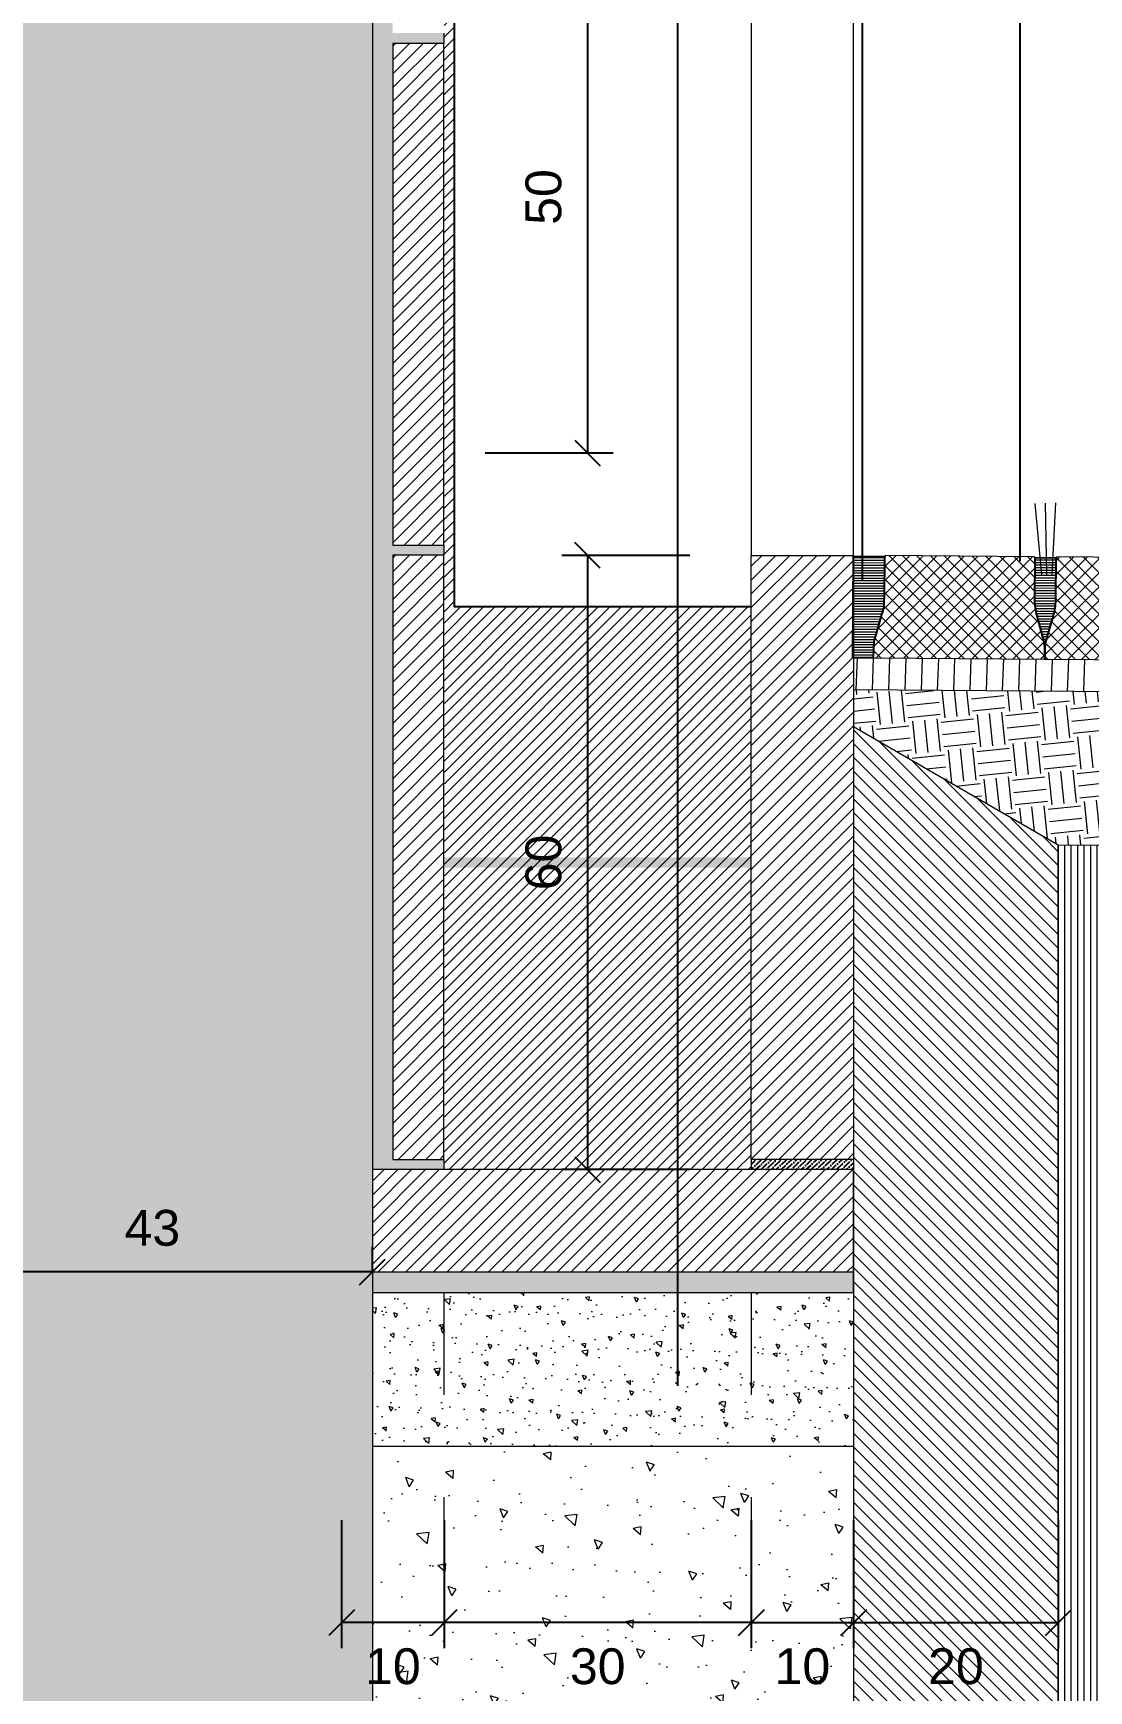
# Model space of a CAD drawing. Header units: metres. Extents: x -325 to 301, y -147 to 149.
# Drawn here: x 63.905 to 64.937, y 75.712 to 77.331 of the extents above; entities that cross this region are included whole.
import ezdxf

# ---------------------------------------------------------------- set-up
doc = ezdxf.new("R2010")
doc.units = ezdxf.units.M
doc.linetypes.add('DASH_1', pattern=[0.4, 0.1, -0.3])
doc.linetypes.add('HIDDEN', pattern=[0.375, 0.25, -0.125])
doc.layers.get('Defpoints').update_dxf_attribs({"lineweight": 13})
for name, color, linetype, plot in [('-aux', 50, 'Continuous', False), ('-AUX_MON', 3, 'Continuous', False), ('00-AUX', 50, 'Continuous', False)]:
    doc.layers.add(name, color=color, linetype=linetype, plot=plot)
doc.layers.add('0-TX-1_25', color=7, linetype='Continuous', true_color=0x3f4f7f)
doc.layers.add('EIT_3 TR sorra', color=7, linetype='Continuous', true_color=0xd8ceb0)
for name, color, linetype, lineweight, true_color in [('02-L-projecció 2', 7, 'Continuous', 5, 0x636363), ('3- TR terra vegetal', 7, 'Continuous', 0, 0xbea68e), ('3-TR sorra granitica', 7, 'Continuous', 0, 0xf2dac9), ('3-TR tot_u', 7, 'Continuous', 5, 0x787878)]:
    doc.layers.add(name, color=color, linetype=linetype, lineweight=lineweight, true_color=true_color)
doc.layers.add('02-L-Waterfeatures 02', color=152, linetype='Continuous')
for name, color, linetype, lineweight in [('1-CM', 7, 'Continuous', 0), ('1-L-GESPA', 64, 'Continuous', 0), ('3-TR Formigó', 252, 'Continuous', 0), ('3-TR Seleccionat', 44, 'Continuous', 0), ('3-TR Tot-u', 37, 'Continuous', 0)]:
    doc.layers.add(name, color=color, linetype=linetype, lineweight=lineweight)
doc.styles.get("Standard").update_dxf_attribs({"font": 'arial.ttf'})
doc.dimstyles.new('ISO-25', dxfattribs={"dimtxt": 0.1, "dimasz": 0.1, "dimexe": 0.1, "dimexo": 0.1, "dimgap": 0.1, "dimtad": 1, "dimdec": 0, "dimlfac": 100, "dimzin": 9, "dimtxsty": 'Standard', "dimblk": 'OBLIQUE', "dimcen": 0.1, "dimadec": 0, "dimazin": 0, "dimtfac": 1, "dimtdec": 0, "dimtmove": 0, "dimatfit": 3, "dimldrblk": 'OBLIQUE', "dimfxl": 1, "dimarcsym": 0})
pattern_1 = [(45.00024237466997, (21.76072834778304, 107.8798701034201), (-0.00673522058219375, 0.00673516359928945), []), (135.0002423746699, (21.76072834778304, 107.8798701034201), (-0.00673516359928945, -0.00673522058219375), [])]
pattern_2 = [(43.98579928964266, (62.10530707043759, 75.0210270805741), (0.001927275125572216, 0.006603891924043957), [0.008532812500000073, -0.001706562500000015, 0, -0.001706562500000015])]

# ---------------------------------------------------------------- blocks, each defined once
blk = doc.blocks.new('_Oblique')
at = {"color": 0, "lineweight": -2}
blk.add_line((-0.499999999995058, -0.4999999998130015), (0.500000000028669, 0.500000000163238), dxfattribs=at)
blk = doc.blocks.new('*D353')
at = {"layer": '0-TX-1_25', "color": 0, "lineweight": -2, "transparency": 16777216}
for p, q in [((64.34698350655438, 77.42101254383124), (64.47198350655438, 77.42101254418048)), ((64.44698350655437, 77.42101254411064), (64.44698350795136, 76.92101254434348)), ((64.34698350795136, 76.92101254406408), (64.47198350795136, 76.92101254441333))]:
    blk.add_line(p, q, dxfattribs=at)
at = {"layer": 'Defpoints', "color": 0, "transparency": 16777216}
for p in [(64.30670650408203, 77.4210125437187), (64.30670650547901, 76.92101254395155), (64.44698350795136, 76.92101254434348)]:
    blk.add_point(p, dxfattribs=at)
at = {"layer": '0-TX-1_25', "color": 0, "lineweight": -2, "transparency": 16777216, "xscale": 0.025, "yscale": 0.025, "zscale": 0.025}
for p, rotation in [((64.44698350655437, 77.42101254411064), 90.00000016008296), ((64.44698350795136, 76.92101254434348), 270.000000160083)]:
    blk.add_blockref('_Oblique', p, dxfattribs=dict(at, rotation=rotation))
at = {"layer": '0-TX-1_25', "color": 0, "transparency": 16777216, "insert": (64.40411345268261, 77.1710125441073), "char_height": 0.035, "attachment_point": 5, "rotation": 90.00000016008298}
blk.add_mtext('50', dxfattribs=at)
blk = doc.blocks.new('*D354')
at = {"layer": '0-TX-1_25', "color": 0, "lineweight": -2, "transparency": 16777216}
for p, q in [((64.54698373845366, 76.82098627543952), (64.42198373845366, 76.82098627543952)), ((64.44698373845367, 76.82098627543952), (64.44698373845367, 76.22098627441507)), ((64.54698373845366, 76.22098627441507), (64.42198373845366, 76.22098627441507))]:
    blk.add_line(p, q, dxfattribs=at)
at = {"layer": 'Defpoints', "color": 0, "transparency": 16777216}
for p in [(64.60697076993591, 76.82098627543951), (64.44698373845367, 76.22098627441505), (64.60697076760762, 76.22098627441505)]:
    blk.add_point(p, dxfattribs=at)
at = {"layer": '0-TX-1_25', "color": 0, "lineweight": -2, "transparency": 16777216, "xscale": 0.025, "yscale": 0.025, "zscale": 0.025}
for p, rotation in [((64.44698373845367, 76.82098627543952), 90), ((64.44698373845367, 76.22098627441507), 270)]:
    blk.add_blockref('_Oblique', p, dxfattribs=dict(at, rotation=rotation))
at = {"layer": '0-TX-1_25', "color": 0, "transparency": 16777216, "insert": (64.40411368388341, 76.52098627492728), "char_height": 0.035, "attachment_point": 5, "rotation": 90.00000000000001}
blk.add_mtext('60', dxfattribs=at)
blk = doc.blocks.new('*D355')
at = {"layer": '0-TX-1_25', "color": 0, "lineweight": -2, "transparency": 16777216}
for p, q in [((64.70699686009965, 75.87851986500378), (64.70699686009965, 75.75351986500378)), ((64.90691454440885, 75.87851986500378), (64.90691454440885, 75.75351986500378)), ((64.70699686009965, 75.77851986500379), (64.90691454440885, 75.77851986500379))]:
    blk.add_line(p, q, dxfattribs=at)
at = {"layer": 'Defpoints', "color": 0, "transparency": 16777216}
for p in [(64.70699686009965, 76.10098627570027), (64.90691454440885, 76.10098587569723), (64.90691454440886, 75.77851986500377)]:
    blk.add_point(p, dxfattribs=at)
at = {"layer": '0-TX-1_25', "color": 0, "lineweight": -2, "transparency": 16777216, "xscale": 0.025, "yscale": 0.025, "zscale": 0.025, "rotation": 180}
blk.add_blockref('_Oblique', (64.70699686009965, 75.77851986500379), dxfattribs=at)
at = {"layer": '0-TX-1_25', "color": 0, "lineweight": -2, "transparency": 16777216, "xscale": 0.025, "yscale": 0.025, "zscale": 0.025}
blk.add_blockref('_Oblique', (64.90691454440885, 75.77851986500379), dxfattribs=at)
at = {"layer": '0-TX-1_25', "color": 0, "transparency": 16777216, "insert": (64.80695570225426, 75.73564981043353), "char_height": 0.035, "attachment_point": 5}
blk.add_mtext('20', dxfattribs=at)
blk = doc.blocks.new('*D356')
at = {"layer": '0-TX-1_25', "color": 0, "lineweight": -2, "transparency": 16777216}
for p, q in [((64.60697076621064, 75.8785196354328), (64.60697076621064, 75.7535196354328)), ((64.70697077142603, 75.8785196354328), (64.70697077142603, 75.7535196354328)), ((64.60697076621064, 75.7785196354328), (64.70697077142603, 75.7785196354328))]:
    blk.add_line(p, q, dxfattribs=at)
at = {"layer": 'Defpoints', "color": 0, "transparency": 16777216}
for p in [(64.60697076621065, 76.12098627571892), (64.70697077142603, 76.1209862757189), (64.70697077142603, 75.77851963543279)]:
    blk.add_point(p, dxfattribs=at)
at = {"layer": '0-TX-1_25', "color": 0, "lineweight": -2, "transparency": 16777216, "xscale": 0.025, "yscale": 0.025, "zscale": 0.025, "rotation": 180}
blk.add_blockref('_Oblique', (64.60697076621064, 75.7785196354328), dxfattribs=at)
at = {"layer": '0-TX-1_25', "color": 0, "lineweight": -2, "transparency": 16777216, "xscale": 0.025, "yscale": 0.025, "zscale": 0.025}
blk.add_blockref('_Oblique', (64.70697077142603, 75.7785196354328), dxfattribs=at)
at = {"layer": '0-TX-1_25', "color": 0, "transparency": 16777216, "insert": (64.65697076881833, 75.73564958086254), "char_height": 0.035, "attachment_point": 5}
blk.add_mtext('10', dxfattribs=at)
blk = doc.blocks.new('*D357')
at = {"layer": '0-TX-1_25', "color": 0, "lineweight": -2, "transparency": 16777216}
for p, q in [((64.30697076732821, 75.87851940656024), (64.30697076732821, 75.75351940656024)), ((64.60697076714196, 75.87851940656024), (64.60697076714196, 75.75351940656024)), ((64.60697076714196, 75.77851940656025), (64.30697076732821, 75.77851940656025))]:
    blk.add_line(p, q, dxfattribs=at)
at = {"layer": 'Defpoints', "color": 0, "transparency": 16777216}
for p in [(64.30697076732821, 76.2209862748807), (64.60697076714196, 76.22098627464787), (64.30697076732821, 75.77851940656024)]:
    blk.add_point(p, dxfattribs=at)
at = {"layer": '0-TX-1_25', "color": 0, "lineweight": -2, "transparency": 16777216, "xscale": 0.025, "yscale": 0.025, "zscale": 0.025, "rotation": 180}
blk.add_blockref('_Oblique', (64.30697076732821, 75.77851940656025), dxfattribs=at)
at = {"layer": '0-TX-1_25', "color": 0, "lineweight": -2, "transparency": 16777216, "xscale": 0.025, "yscale": 0.025, "zscale": 0.025}
blk.add_blockref('_Oblique', (64.60697076714196, 75.77851940656025), dxfattribs=at)
at = {"layer": '0-TX-1_25', "color": 0, "transparency": 16777216, "insert": (64.45697076723509, 75.73563741474578), "char_height": 0.035, "attachment_point": 5}
blk.add_mtext('30', dxfattribs=at)
blk = doc.blocks.new('*D358')
at = {"layer": '0-TX-1_25', "color": 0, "lineweight": -2, "transparency": 16777216}
for p, q in [((64.20670650538587, 75.87851917675634), (64.20670650538587, 75.75351917675634)), ((64.30697076732821, 75.87851917675634), (64.30697076732821, 75.75351917675634)), ((64.30697076732821, 75.77851917675635), (64.20670650538587, 75.77851917675635))]:
    blk.add_line(p, q, dxfattribs=at)
at = {"layer": 'Defpoints', "color": 0, "transparency": 16777216}
for p in [(64.20670650538588, 76.22098627441505), (64.30697076732821, 76.2209862748807), (64.20670650538587, 75.77851917675633)]:
    blk.add_point(p, dxfattribs=at)
at = {"layer": '0-TX-1_25', "color": 0, "lineweight": -2, "transparency": 16777216, "xscale": 0.025, "yscale": 0.025, "zscale": 0.025, "rotation": 180}
blk.add_blockref('_Oblique', (64.20670650538587, 75.77851917675635), dxfattribs=at)
at = {"layer": '0-TX-1_25', "color": 0, "lineweight": -2, "transparency": 16777216, "xscale": 0.025, "yscale": 0.025, "zscale": 0.025}
blk.add_blockref('_Oblique', (64.30697076732821, 75.77851917675635), dxfattribs=at)
at = {"layer": '0-TX-1_25', "color": 0, "transparency": 16777216, "insert": (64.25683863635705, 75.73564912218609), "char_height": 0.035, "attachment_point": 5}
blk.add_mtext('10', dxfattribs=at)
blk = doc.blocks.new('*D2082')
at = {"layer": '0-TX-1_25', "color": 0, "lineweight": -2, "transparency": 16777216}
for p, q in [((63.80682549248802, 76.12098710127835), (63.80682549248802, 76.14598710127835)), ((64.23676273176608, 76.12098710127835), (64.23676273176608, 76.14598710127835)), ((64.23676273176608, 76.12098710127835), (63.80682549248802, 76.12098710127835))]:
    blk.add_line(p, q, dxfattribs=at)
at = {"layer": 'Defpoints', "color": 0, "transparency": 16777216}
for p in [(63.80682549248802, 76.12098710127835), (63.80682549248802, 76.12098710127835), (64.23676273176608, 76.12098627521601)]:
    blk.add_point(p, dxfattribs=at)
at = {"layer": '0-TX-1_25', "color": 0, "lineweight": -2, "transparency": 16777216, "xscale": 0.025, "yscale": 0.025, "zscale": 0.025, "rotation": 180}
blk.add_blockref('_Oblique', (63.80682549248802, 76.12098710127835), dxfattribs=at)
at = {"layer": '0-TX-1_25', "color": 0, "lineweight": -2, "transparency": 16777216, "xscale": 0.025, "yscale": 0.025, "zscale": 0.025}
blk.add_blockref('_Oblique', (64.23676273176608, 76.12098710127835), dxfattribs=at)
at = {"layer": '0-TX-1_25', "color": 0, "transparency": 16777216, "insert": (64.02179411212705, 76.1638690930928), "char_height": 0.035, "attachment_point": 5}
blk.add_mtext('43', dxfattribs=at)

msp = doc.modelspace()

# ---------------------------------------------------------------- hatches: boundary and pattern name
at = {"layer": '02-L-Waterfeatures 02', "lineweight": 9, "transparency": 33554687}
h = msp.add_hatch(dxfattribs=at)
h.set_pattern_fill('ANSI31', color=256, scale=0.002499999999999999, angle=2.627825166700061e-09)
h.set_pattern_definition([(45.00000000262782, (64.10574150516251, 75.98107497894149), (-0.005612660075925642, 0.005612660075410798), [])])
edge = h.paths.add_edge_path()
edge.add_line((63.90534943773011, 77.92602061794084), (63.90534943679879, 77.53108857193115))
edge.add_line((63.90534943679879, 77.53108857193115), (64.06486165512469, 77.53102698535729))
edge.add_line((64.06486165512467, 77.5310269853573), (64.20211149908867, 77.90355049313443))
edge.add_line((64.20211149908869, 77.90355049313442), (64.29552727781271, 77.91469322236905))
edge.add_arc((64.29666669447013, 77.90462138178019), 0.01013608618583568, 7.903237830832325, 96.45436951496481, ccw=False)
edge.add_line((64.30670650501335, 77.90601509890463), (64.30729272887207, 76.22098627507631))
edge.add_line((64.30729272887206, 76.22098627507631), (64.60653634993454, 76.22098627461065))
edge.add_line((64.60653634993454, 76.22098627461065), (64.60670650204099, 76.77098627498319))
edge.add_line((64.60670650204099, 76.77098627498317), (64.3167065024694, 76.77098627498317))
edge.add_line((64.3167065024694, 76.77098627498317), (64.31670650339284, 77.9260206184065))
edge.add_line((64.31670650339285, 77.9260206184065), (63.90534943773011, 77.92602061794084))
at = {"layer": '3- TR terra vegetal'}
h = msp.add_hatch(dxfattribs=at)
h.set_pattern_fill('_USER', color=256, scale=0.0025, angle=-18.20445689477927, style=0, pattern_type=0)
h.set_pattern_definition([(0.07158571544179061, (59.58444250162418, 91.13741570359971), (-3.123515266994169e-06, 0.002499998048729713), [])])
edge = h.paths.add_edge_path()
edge.add_line((64.72622628856178, 76.72083038113024), (64.70619134904544, 76.72098652620744))
edge.add_line((64.70619134904544, 76.72098652620744), (64.70696419637378, 76.8201429245336))
edge.add_line((64.70696419637378, 76.8201429245336), (64.73703416224296, 76.81990858654436))
edge.add_line((64.73703416224296, 76.81990858654436), (64.73671364944155, 76.77878106313702))
edge.add_arc((64.67957079651494, 76.77922638517542), 0.05714458812793109, 343.5544760966031, 359.55349522291476, ccw=False)
edge.add_line((64.7343775618049, 76.76304854753371), (64.7282694813023, 76.74235577995833))
edge.add_arc((64.77470623353146, 76.72864859754841), 0.04841754648069944, 163.5544742130646, 179.5534933392754)
edge.add_line((64.72629015726696, 76.7290259122191), (64.72622628856178, 76.72083038113024))
edge.add_line((64.72622628856178, 76.72083038113024), (64.70619134904544, 76.72098652620744))
h = msp.add_hatch(dxfattribs=at)
h.set_pattern_fill('_USER', color=256, scale=0.0025, angle=-18.20445689477927, style=0, pattern_type=0)
h.set_pattern_definition([(0.07158571544179061, (17.77049187823857, 108.6727365704527), (-3.123515266994169e-06, 0.002499998048729713), [])])
edge = h.paths.add_edge_path()
edge.add_line((64.89371236527066, 76.71952506874632), (64.89377623351018, 76.7277205984382))
edge.add_arc((64.8453601486125, 76.72809791331132), 0.0484175551151952, 359.5534931793436, 375.5525123054549)
edge.add_line((64.8920049008141, 76.74107969806474), (64.88622006514768, 76.76186514946576))
edge.add_arc((64.9412723142685, 76.77718684400398), 0.05714459254192993, 179.5534972539157, 195.5525163801353, ccw=False)
edge.add_line((64.88412945691223, 76.7776321640512), (64.8844499701793, 76.81875968419891))
edge.add_line((64.8844499701793, 76.81875968419891), (64.90452023895185, 76.81860327322912))
edge.add_line((64.90452023895185, 76.81860327322912), (64.9041997266161, 76.7774757530814))
edge.add_arc((64.84705686162637, 76.77792107680355), 0.05714460020379747, 343.5544745027097, 359.55349362902217, ccw=False)
edge.add_line((64.90186363804813, 76.76174323421847), (64.89575555754553, 76.74105046804007))
edge.add_arc((64.94219230930902, 76.7273432823166), 0.04841754697216937, 163.5544702963178, 179.5534894225286)
edge.add_line((64.89377623257886, 76.72772060030084), (64.89371236457217, 76.71952506874632))
at = {"layer": '3-TR Formigó'}
h = msp.add_hatch(dxfattribs=at)
h.set_pattern_fill('ANSI31', color=256, scale=0.003, style=0)
h.set_pattern_definition([(45, (62.10525084345201, 75.92112139943647), (-0.006735192090801864, 0.006735192090801864), [])])
h.paths.add_polyline_path([(64.30670650478052, 77.32105141078713), (64.25670650478051, 77.32105141078713), (64.25670650478051, 76.83108059370585), (64.30670650478052, 76.83108059370585)])
h = msp.add_hatch(dxfattribs=at)
h.set_pattern_fill('ANSI31', color=256, scale=0.003, style=0)
h.set_pattern_definition([(45, (62.10525084345201, 75.4211505532668), (-0.006735192090801864, 0.006735192090801864), [])])
h.paths.add_polyline_path([(64.30670650478052, 76.82108056461745), (64.25670650478051, 76.82108056461745), (64.25670650478051, 76.23098627455873), (64.30670650478052, 76.23098627455873)])
h = msp.add_hatch(dxfattribs=at)
h.set_pattern_fill('ANSI31', color=256, scale=0.003, style=0)
h.set_pattern_definition([(45, (62.10530707043759, 75.52102708094662), (-0.006735192090801864, 0.006735192090801864), [])])
h.paths.add_polyline_path([(64.60697077002104, 76.82098627484348), (64.7069707696485, 76.82098627484348), (64.70697076778589, 76.23098627475035), (64.60697076798377, 76.23098627457571)])
h = msp.add_hatch(dxfattribs=at)
h.set_pattern_fill('ANSI37', color=256, scale=0.002999999999999998, angle=-18.27580023555105, style=0)
h.set_pattern_definition(pattern_1)
edge = h.paths.add_edge_path()
edge.add_line((64.89371239181335, 76.71952863524612), (64.89377625958721, 76.727724164938))
edge.add_arc((64.84536017006927, 76.72810148299489), 0.04841755976012744, 359.5534894544931, 375.5525085808802)
edge.add_line((64.89200492758962, 76.74108326596152), (64.88622009029339, 76.7618687131716))
edge.add_arc((64.94127233822287, 76.77719040416339), 0.05714459044334114, 179.5534941485163, 195.5525132747981, ccw=False)
edge.add_line((64.88412948298927, 76.77763572729137), (64.88444996645401, 76.81875975218546))
edge.add_line((64.88444996645401, 76.81875975218546), (64.88365278552945, 76.81876596550401))
edge.add_line((64.88365278552945, 76.81876596550401), (64.8836593634608, 76.81961001523715))
edge.add_line((64.8836593634608, 76.81961001523715), (64.73783792063321, 76.82074642249327))
edge.add_line((64.73783792063321, 76.82074642249327), (64.73783134409885, 76.81990236950051))
edge.add_line((64.73783134409885, 76.81990236950051), (64.73703416224296, 76.81990858654436))
edge.add_line((64.73703416224296, 76.81990858654436), (64.7367136778469, 76.77878455792498))
edge.add_arc((64.67957082492018, 76.7792298799634), 0.05714458812803068, 343.55447609661763, 359.5534952229013, ccw=False)
edge.add_line((64.73437759021024, 76.76305204232168), (64.72826950970764, 76.74235927381497))
edge.add_arc((64.77470626644094, 76.72865208739307), 0.04841755193638261, 163.5544711686048, 179.553490294992)
edge.add_line((64.72629018474098, 76.72902940467876), (64.72622631557013, 76.7208338759182))
edge.add_line((64.72622631557013, 76.7208338759182), (64.89371239181335, 76.71952863524612))
h = msp.add_hatch(dxfattribs=at)
h.set_pattern_fill('ANSI37', color=256, scale=0.002999999999999998, angle=-18.27580023555105, style=0)
h.set_pattern_definition(pattern_1)
edge = h.paths.add_edge_path()
edge.add_line((64.98867256493966, 76.71878503237795), (64.98873643550749, 76.72698056300115))
edge.add_arc((64.94032034470898, 76.72735787194576), 0.04841756096964592, 359.5535002491583, 375.5525193755452)
edge.add_line((64.98696510094877, 76.74033966402467), (64.98118026388536, 76.76112511030342))
edge.add_arc((65.03623251015806, 76.77644680106239), 0.0571445887847906, 179.5534943690105, 195.5525134952944, ccw=False)
edge.add_line((64.97908965658124, 76.77689212395754), (64.97941014051165, 76.81801614931729))
edge.add_line((64.97941014051165, 76.81801614931729), (64.97861295958708, 76.81802236263584))
edge.add_line((64.97861295958708, 76.81802236263584), (64.97861953751843, 76.81886641376596))
edge.add_line((64.97861953751843, 76.81886641376596), (64.90532396893676, 76.81943761439007))
edge.add_line((64.90532396893676, 76.81943761439007), (64.90531739100541, 76.81859356372561))
edge.add_line((64.90531739100541, 76.81859356372561), (64.90452020914952, 76.8185997803038))
edge.add_line((64.90452020914952, 76.8185997803038), (64.90419972615044, 76.77747575121876))
edge.add_arc((64.84705687653728, 76.77792107372284), 0.05714458481820095, 343.55447560384755, 359.55349473013155, ccw=False)
edge.add_line((64.90186363851379, 76.76174323654678), (64.89575555707987, 76.74105046757441))
edge.add_arc((64.94219231570277, 76.72734328257647), 0.04841755334555365, 163.5544734177785, 179.5534925441682)
edge.add_line((64.89377623257886, 76.72772059797254), (64.893712364805, 76.71952506874632))
edge.add_line((64.893712364805, 76.71952506874632), (64.98867256493966, 76.71878503237795))
h = msp.add_hatch(dxfattribs=at)
h.set_pattern_fill('ANSI31', color=256, scale=0.003, angle=90, style=0)
h.set_pattern_definition([(135, (62.10525084345201, 81.42109224560615), (-0.006735192090801864, -0.006735192090801864), [])])
h.paths.add_polyline_path([(64.7070332157652, 75.33107172304568), (64.90691454359427, 75.33107170768527), (64.90691454359427, 76.53804123698716), (64.70697076911969, 76.65347882900284)])
h = msp.add_hatch(dxfattribs=at)
h.set_pattern_fill('ANSI31', color=256, scale=0.003, style=0)
h.set_pattern_definition([(45, (62.10530707043759, 75.0210270805741), (-0.006735192090801864, 0.006735192090801864), [])])
h.paths.add_polyline_path([(64.70697076778589, 76.22098627484348), (64.23676273176608, 76.22098627484348), (64.23676273176608, 76.12098627521601), (64.70697076778589, 76.12098627521601)])
at = {"layer": '3-TR Seleccionat'}
h = msp.add_hatch(dxfattribs=at)
h.set_pattern_fill('ANSI31', color=256, scale=0.002, angle=225, style=0)
h.set_pattern_definition([(270, (-124.9199440648677, -3.885000344857403), (0.006350000000000001, -8.673617379884035e-19), [])])
h.paths.add_polyline_path([(65.35384833778278, 74.71103744439152), (65.35384833778278, 76.53453048936406), (64.90691454359427, 76.53804123698716), (64.90691454359427, 75.33107170768527), (64.90696963609611, 74.8810712326586), (62.60685945109244, 74.8810712326586), (62.60702472859793, 75.3310712324892), (63.3068239747786, 75.33107116470083), (62.62113165831443, 77.15585693399575), (62.37361428136984, 77.15760473356494), (62.37361428136984, 74.71103744439152)])
at = {"layer": '3-TR sorra granitica'}
h = msp.add_hatch(dxfattribs=at)
h.set_pattern_fill('LINE', color=256, scale=0.004999999999999999, angle=69.79554310522073, style=0)
h.set_pattern_definition([(88.07158571544174, (85.57697226639564, 325.6517324948026), (-0.01586600920376316, 0.0005342068383152928), [])])
h.paths.add_polyline_path([(65.35384833778275, 76.68457516296131), (65.35384833778278, 76.71569960182494), (64.70709571867908, 76.72097914407905), (64.70713491059567, 76.68961054387447)])
at = {"layer": '3-TR Tot-u'}
h = msp.add_hatch(dxfattribs=at)
h.set_pattern_fill('EARTH', color=256, scale=0.005, angle=-84.07414778341365)
h.set_pattern_definition([(275.9258522165863, (62.10547121345934, 75.5210303496048), (0.03485825126725671, -0.02830242601949161), [0.03175, -0.03175]), (275.9258522165863, (62.11731384045061, 75.52225956683876), (0.03485825126725671, -0.02830242601949161), [0.03175, -0.03175]), (275.9258522165863, (62.12915646744187, 75.52348878407271), (0.03485825126725671, -0.02830242601949161), [0.03175, -0.03175]), (5.925852216586344, (62.13351374885028, 75.51995098082027), (0.02830242601949161, 0.03485825126725671), [0.03174999999999994, -0.03174999999999994]), (5.925852216586344, (62.13474296608422, 75.508108353829), (0.02830242601949161, 0.03485825126725671), [0.03174999999999994, -0.03174999999999994]), (5.925852216586344, (62.13597218331819, 75.49626572683773), (0.02830242601949161, 0.03485825126725671), [0.03174999999999994, -0.03174999999999994])])
h.paths.add_polyline_path([(65.35384833778281, 76.53452859422275), (65.35384833778278, 76.68457874804702), (64.70729905548006, 76.6896138116013), (64.70697076911969, 76.65347882900284), (64.90691454359427, 76.53804123698716)])
at = {"layer": '3-TR tot_u'}
h = msp.add_hatch(dxfattribs=at)
h.set_pattern_fill('AR-CONC', color=256, scale=0.0002499999999999997, angle=92.9928143935928)
h.set_pattern_definition([(142.9928143935928, (-123.3267220144058, -2.435000343739816), (0.00160133854976033, 0.04569209416202706), [0.004762499999999995, -0.05238749999999995]), (87.99281439359284, (-123.3267220144058, -2.435000343739816), (-0.04723904418761809, -0.01129264178091974), [0.003809999999999996, -0.04191014604249996]), (193.4442590935928, (-123.3265885697961, -2.431192681444466), (-0.04563770368725484, 0.03439945236275431), [0.004047502199999992, -0.04452256114999992]), (139.1770143935928, (-123.3394046927549, -2.435663419823041), (0.00695793884922797, 0.0682260934048176), [0.007143749999999992, -0.07858124999999991]), (189.6283720035927, (-123.3388248710781, -2.429977917407748), (-0.06487092434638955, 0.05604051034146583), [0.006071255784999993, -0.06678390203999993]), (84.17696556359282, (-123.3394046927549, -2.435663419823041), (-0.06487092434352237, 0.05604051034498883), [0.005714991767499994, -0.06286493297999993]), (113.9928143935928, (-123.3365655612092, -2.429156311627663), (0.02355245547627941, 0.03918673552424966), [0.004762499999999994, -0.05238749999999994]), (58.99281439359278, (-123.3365655612092, -2.429156311627663), (-0.04679086962607495, 0.01302528763197387), [0.003809999999999996, -0.04190999999999995]), (164.4442593935928, (-123.3346028565734, -2.425890750334747), (-0.02323841438272714, 0.05221202305941412), [0.004047502199999996, -0.04452248439999995]), (130.4928143935928, (-123.3267220144058, -2.435000343739816), (-0.02115024290892982, -0.0003325720948346777), [0, -0.04140199999999996, 0, -0.04254499999999996, 0, -0.04206874999999995]), (100.4928143935928, (-123.3267220144058, -2.435000343739816), (-0.02588315998721204, 0.01537450676871891), [0, -0.02425699999999997, 0, -0.04044949999999996, 0, -0.01603374999999999]), (60.4928143935928, (-123.325982684573, -2.449141530099112), (-0.0003395878614522781, 0.03392619092123889), [0, -0.01587499999999998, 0, -0.04952999999999995, 0, -0.06572249999999992]), (50.49281439359279, (-123.3256511465314, -2.455482869273684), (-0.008281435526141462, 0.03664990282591291), [0, -0.02063749999999996, 0, -0.03289299999999993, 0, -0.04667249999999992])])
h.paths.add_polyline_path([(64.90691454359427, 75.33107173343274), (64.23682397477859, 75.33107173343274), (64.23682897225231, 77.41102511453643), (63.80683348357402, 77.41102588700798), (63.80682448976842, 75.33107103595415), (62.60691454359427, 75.33107122907415), (62.60691454359427, 74.9810712360736), (64.90691454359427, 74.98107130044694)])
h = msp.add_hatch(dxfattribs=at)
h.set_pattern_fill('AR-CONC', color=256, scale=0.0002499999999999999, angle=90.27678088148771)
h.set_pattern_definition([(140.2767808814877, (62.10530707043759, 75.0210270805741), (0.003764704159489955, 0.04556488512718998), [0.004762499999999999, -0.05238749999999998]), (85.27678088148768, (62.10530707043759, 75.0210270805741), (-0.04772109123189319, -0.009041488029591135), [0.003809999999999998, -0.04191014604249998]), (190.7282255814877, (62.10562079493602, 75.02482414214305), (-0.04395638512486119, 0.03652339698683523), [0.004047502199999999, -0.04452256114999998]), (136.4609808814877, (62.09260721862105, 75.02096573044408), (0.01018308268423949, 0.06781974315314414), [0.007143749999999996, -0.07858124999999996]), (186.9123384914877, (62.09345580203714, 75.0266173706553), (-0.06214251756734138, 0.05905152949145021), [0.00607125578499999, -0.06678390203999984]), (81.46093205148776, (62.09260721862105, 75.02096573044408), (-0.06214251756431047, 0.05905152949483339), [0.005714991767499998, -0.06286493297999997]), (111.2767808814877, (62.09575150651017, 75.02733099388483), (0.02538289961306774, 0.03802665916488777), [0.004762499999999999, -0.05238749999999998]), (56.27678088148772, (62.09575150651017, 75.02733099388483), (-0.04612109131131684, 0.01522788673825666), [0.003809999999999998, -0.04190999999999998]), (161.7282258814877, (62.09786674815737, 75.0304998821472), (-0.02073819193550644, 0.05325454581748144), [0.004047502199999999, -0.04452248439999998]), (127.7767808814877, (62.10530707043759, 75.0210270805741), (-0.02114224311496267, 0.0006700263971019353), [0, -0.04140199999999998, 0, -0.04254499999999999, 0, -0.04206874999999998]), (97.77678088148767, (62.10530707043759, 75.0210270805741), (-0.02512554822967622, 0.01658373466572633), [0, -0.02425699999999998, 0, -0.04044949999999997, 0, -0.01603374999999999]), (57.7767808814877, (62.10537547583257, 75.00686674579869), (0.001268419274745624, 0.03390417176223971), [0, -0.01587499999999996, 0, -0.04952999999999992, 0, -0.06572249999999985]), (47.77678088148769, (62.10540615089758, 75.00051681989042), (-0.006535441198366105, 0.03700115619632984), [0, -0.02063749999999996, 0, -0.03289299999999992, 0, -0.04667249999999992])])
h.paths.add_polyline_path([(64.70697076778589, 75.95098627521601), (64.70697077057983, 76.100986275216), (64.23676273176608, 76.100986275216), (64.23687968677433, 75.95100702963367)])
h = msp.add_hatch(dxfattribs=at)
h.set_pattern_fill('AR-CONC', color=256, scale=0.0005, angle=90.27678088138283)
h.set_pattern_definition([(140.2767808813828, (62.10525084345201, 75.32109224560615), (0.007529408319146688, 0.09112977025436622), [0.009525, -0.104775]), (85.2767808813829, (62.10525084345201, 75.32109224560615), (-0.09544218246381948, -0.0180829760590076), [0.00762, -0.08382029208500001]), (190.7282255813828, (62.10587829244892, 75.32868636874403), (-0.08791277024958873, 0.07304679397383136), [0.008095004399999989, -0.0890451222999999]), (136.4609808813828, (62.07985113981897, 75.32096954534613), (0.02036616536872721, 0.135639486306251), [0.01428749999999999, -0.1571624999999998]), (186.9123384913829, (62.08154830665114, 75.33227282576858), (-0.1242850351344667, 0.1181030589831279), [0.01214251157, -0.13356780408]), (81.46093205138288, (62.07985113981897, 75.32096954534613), (-0.1242850351284049, 0.1181030589898943), [0.011429983535, -0.12572986596]), (111.2767808813828, (62.08613971559723, 75.33370007222766), (0.05076579922627469, 0.07605331832968265), [0.009525, -0.104775]), (56.27678088138284, (62.08613971559723, 75.33370007222766), (-0.09224218262257797, 0.03045577347668214), [0.00762, -0.08381999999999999]), (161.7282258813828, (62.09037019889163, 75.34003784875237), (-0.04147638387081798, 0.1065090916350389), [0.008095004399999989, -0.0890449687999999]), (127.7767808813828, (62.10525084345201, 75.32109224560615), (-0.04228448622992289, 0.001340052794281255), [0, -0.082804, 0, -0.08509, 0, -0.0841375]), (97.77678088138283, (62.10525084345201, 75.32109224560615), (-0.05025109645929177, 0.03316746933154464), [0, -0.04851399999999999, 0, -0.080899, 0, -0.03206750000000001]), (57.77678088138285, (62.10538765424192, 75.2927715760553), (0.002536838549615344, 0.0678083435244748), [0, -0.03175, 0, -0.09906000000000001, 0, -0.131445]), (47.77678088138283, (62.10544900437193, 75.2800717242388), (-0.01307088239659678, 0.07400231239268362), [0, -0.041275, 0, -0.065786, 0, -0.093345])])
h.paths.add_polyline_path([(64.70691454080031, 75.95098627521601), (64.23682345978878, 75.95098627521601), (64.23682345978878, 75.33107175918022), (64.70691454359425, 75.33107170768527)])
at = {"layer": 'EIT_3 TR sorra'}
h = msp.add_hatch(dxfattribs=at)
h.set_pattern_fill('ANSI36', color=256, scale=0.001075000000000009, angle=-1.014200710357327, style=0, double=1)
h.set_pattern_definition([(43.98579928964266, (62.10525084345201, 76.42109224560615), (0.001927275125572216, 0.006603891924043957), [0.008532812500000073, -0.001706562500000015, 0, -0.001706562500000015])])
h.paths.add_polyline_path([(64.23682345978878, 76.22098627484348), (64.30670650478052, 76.22098627484348), (64.30670650478052, 76.23098627484347), (64.25670650478051, 76.23098627455873), (64.25670650478051, 76.82108056461745), (64.30670650478052, 76.82108056461745), (64.30670650478052, 76.83108056461745), (64.25670650478051, 76.83108059370585), (64.25670650478051, 77.32105143987552), (64.30670650478052, 77.32105143987552), (64.30670650478052, 77.33105143987552), (64.25670650478051, 77.33105143987552), (64.25670650478051, 77.82102225695681), (64.30670650478052, 77.82102225695681), (64.30670650478052, 77.83102225695681), (64.23670650478053, 77.83102225695681)])
h = msp.add_hatch(dxfattribs=at)
h.set_pattern_fill('ANSI36', color=256, scale=0.001075000000000009, angle=-1.014200710357327, style=0, double=1)
h.set_pattern_definition(pattern_2)
h.paths.add_polyline_path([(64.7069701050705, 76.23098627484347), (64.60697076798377, 76.23098627466885), (64.60697076798377, 76.22098627484348), (64.70697076780252, 76.22098627484348)])
h = msp.add_hatch(dxfattribs=at)
h.set_pattern_fill('ANSI36', color=256, scale=0.001075000000000009, angle=-1.014200710357327, style=0, double=1)
h.set_pattern_definition(pattern_2)
h.paths.add_polyline_path([(64.70697077057983, 76.12098627475035), (64.23676273176608, 76.12098627521601), (64.23676273176608, 76.100986275216), (64.70697076778589, 76.100986275216)])

# ---------------------------------------------------------------- linework, layer by layer
at = {"layer": '-aux'}
for points in [[(64.72622628856178, 76.72083038113024), (64.70619134904544, 76.72098652620744), (64.70696419637378, 76.8201429245336), (64.73703416224296, 76.81990858654436), (64.73671364944155, 76.77878106313702, -0.0699225111484148), (64.7343775618049, 76.76304854753371), (64.7282694813023, 76.74235577995833, 0.06992251114798485), (64.72629015726696, 76.7290259122191), (64.72622628856178, 76.72083038113024), (64.70619134904544, 76.72098652620744)], [(64.89371236457217, 76.71952506874632), (64.89371236527066, 76.71952506874632), (64.89377623351018, 76.7277205984382, 0.06992251114754273), (64.8920049008141, 76.74107969806474), (64.88622006514768, 76.76186514946576, -0.06992251114800961), (64.88412945691223, 76.7776321640512), (64.8844499701793, 76.81875968419891), (64.90452023895185, 76.81860327322912), (64.9041997266161, 76.7774757530814, -0.0699225111484148), (64.90186363804813, 76.76174323421847), (64.89575555754553, 76.74105046804007, 0.06992251114798485), (64.89377623257886, 76.72772060030084), (64.89371236457217, 76.71952506874632), (64.89371236527066, 76.71952506874632)]]:
    msp.add_lwpolyline(points, format="xyb", dxfattribs=at)
at = {"layer": '-AUX_MON'}
for radius in [1.727214042255667, 1.644287805263133]:
    msp.add_circle((63.91953845357284, 76.93327101431024), radius, dxfattribs=at)
at = {"layer": '0-TX-1_25'}
for points in [[(64.53514913514704, 76.0099381217275), (64.53514913514704, 77.94450397939617)], [(64.71574098175955, 76.79722291332367), (64.71574098175955, 77.94450397939163)], [(64.86980122986608, 76.81532392052414), (64.86980122986569, 77.944503979387)]]:
    msp.add_lwpolyline(points, dxfattribs=at)
at = {"layer": '00-AUX'}
msp.add_lwpolyline([(63.90534944052408, 77.92602061794084), (64.31670650618682, 77.92602061747517), (64.3167065052555, 76.770986275216), (64.60670650482709, 76.77098627475034)], dxfattribs=at)
at = {"layer": '02-L-projecció 2'}
for points in [[(64.60691454303546, 77.931051439503), (64.60697077002104, 76.82098627484348)], [(64.7067624567564, 76.82098627484348), (64.70676245925262, 77.93098653468248)]]:
    msp.add_lwpolyline(points, dxfattribs=at)
at = {"layer": '02-L-projecció 2', "linetype": 'HIDDEN', "ltscale": 0.25}
for points in [[(64.30670645876555, 76.100986275216), (64.30670641276706, 75.68107175179625)], [(64.60691449498322, 76.100986275216), (64.60691444898472, 75.68107175179625)]]:
    msp.add_lwpolyline(points, dxfattribs=at)
at = {"layer": '1-CM'}
for points in [[(64.23682345978878, 77.41102552651968), (64.23682345978878, 75.33107175918022), (64.90691454359427, 75.33107170768527), (64.90691454359427, 74.98107130044694), (62.60691454359427, 74.98107130044694), (62.60691454359427, 75.33107116470083), (63.80682397477861, 75.33107116470083), (63.80682797111049, 77.41102547502473), (64.23682345978878, 77.41102552651968)], [(64.30670650478052, 77.33105141078713), (64.30670650478052, 77.32105141078713)], [(65.35384833778278, 76.53453048936407), (64.90691454359427, 76.53804123698716), (64.90691454359427, 75.33107170768527), (64.90691454359427, 74.98107123265856), (62.60680435859061, 74.98107123265856), (62.60702472859793, 75.3310712324892), (63.3068239747786, 75.33107116470083), (62.62113165831443, 77.15585693399575), (62.37361428136984, 77.15760473356495)], [(64.30670650478052, 76.83108056461745), (64.30670650478052, 76.82108056461745)], [(65.35384833778278, 76.68457516138011), (64.70713491245832, 76.68961054294314)], [(64.90691454359427, 76.53804123698716), (64.70697076911969, 76.65347882900284), (64.7070332157652, 75.33107172304568), (64.90691454359427, 75.33107170768527), (64.90691454359427, 76.53804123698716)], [(65.35384833778278, 76.53456321156625), (64.90691454359427, 76.53804123698716)], [(64.30670650478052, 76.23098627484347), (64.30670650478052, 76.22098627484348)], [(64.60697076798377, 76.23098627466885), (64.60697076798377, 76.22098627484348)], [(64.70697076778589, 76.23098627484347), (64.70697076778589, 76.22098627484348)], [(64.23676273176608, 76.100986275216), (64.70697077057983, 76.100986275216), (64.70697077057983, 76.12098627521601)], [(64.23676273176608, 75.95098627521601), (64.70713491319896, 75.95098627521601)]]:
    msp.add_lwpolyline(points, dxfattribs=at)
for points in [[(64.30670650478052, 77.32105141078713), (64.25670650478051, 77.32105141078713), (64.25670650478051, 76.83108059370585), (64.30670650478052, 76.83108059370585)], [(64.30670650478052, 76.82108056461745), (64.25670650478051, 76.82108056461745), (64.25670650478051, 76.23098627455873), (64.30670650478052, 76.23098627455873)], [(64.60697077002104, 76.82098627484348), (64.7069707696485, 76.82098627484348), (64.70697076778589, 76.23098627475035), (64.60697076798377, 76.23098627457571)], [(64.70697076778589, 76.22098627484348), (64.23676273176608, 76.22098627484348), (64.23676273176608, 76.12098627521601), (64.70697076778589, 76.12098627521601)]]:
    msp.add_lwpolyline(points, close=True, dxfattribs=at)
for points in [[(64.89371239181335, 76.71952863524612), (64.89377625958721, 76.727724164938, 0.06992251114875708), (64.89200492758962, 76.74108326596152), (64.88622009029339, 76.7618687131716, -0.0699225111482901), (64.88412948298927, 76.77763572729137), (64.88444996645401, 76.81875975218546), (64.88365278552945, 76.81876596550401), (64.8836593634608, 76.81961001523715), (64.73783792063321, 76.82074642249327), (64.73783134409885, 76.81990236950051), (64.73703416224296, 76.81990858654436), (64.7367136778469, 76.77878455792498, -0.0699225111482901), (64.73437759021024, 76.76305204232168), (64.72826950970764, 76.74235927381497, 0.06992251114875708), (64.72629018474098, 76.72902940467876), (64.72622631557013, 76.7208338759182)], [(64.98867256493966, 76.71878503237795), (64.98873643550749, 76.72698056300115, 0.06992251114875708), (64.98696510094877, 76.74033966402467), (64.98118026388536, 76.76112511030342, -0.0699225111482901), (64.97908965658124, 76.77689212395754), (64.97941014051165, 76.81801614931729), (64.97861295958708, 76.81802236263584), (64.97861953751843, 76.81886641376596), (64.90532396893676, 76.81943761439007), (64.90531739100541, 76.81859356372561), (64.90452020914952, 76.8185997803038), (64.90419972615044, 76.77747575121876, -0.0699225111482901), (64.90186363851379, 76.76174323654678), (64.89575555707987, 76.74105046757441, 0.06992251114875708), (64.89377623257886, 76.72772059797254), (64.893712364805, 76.71952506874632)]]:
    msp.add_lwpolyline(points, format="xyb", close=True, dxfattribs=at)
at = {"layer": '1-CM', "linetype": 'DASH_1', "ltscale": 0.05, "const_width": 0.009999999999999995}
msp.add_lwpolyline([(64.30670650478052, 76.52101347272756), (64.60694359484444, 76.5209862760743)], dxfattribs=at)
at = {"layer": '1-L-GESPA'}
for points in [[(64.88411042254145, 76.87176645056289), (64.89059542325984, 76.80196666040402)], [(64.89410816223088, 76.87197899094727), (64.8955942934538, 76.80207293222603)], [(64.90410590378295, 76.87219153505694), (64.9005931655104, 76.80217919939142)]]:
    msp.add_lwpolyline(points, dxfattribs=at)

# ---------------------------------------------------------------- dimensions: what is measured, and where the dimension line sits
at = {"layer": '0-TX-1_25'}
dim = msp.add_aligned_dim(p1=(64.30670650408203, 77.4210125437187), p2=(64.30670650547901, 76.92101254395153), distance=0.1402770024723452, dimstyle='ISO-25', override={"dimtxt": 0.035, "dimasz": 0.025, "dimexe": 0.025, "dimexo": 0.025, "dimgap": 0.025, "dimblk1": 'Oblique', "dimblk2": 'Oblique', "dimsah": 1, "dimfxl": 0.1, "dimfxlon": 1, "dimarcsym": 1}, dxfattribs=at)
dim.commit()
dim.dimension.update_dxf_attribs({"geometry": '*D353', "text_midpoint": (64.40411345268261, 77.1710125441073)})
dim = msp.add_linear_dim(base=(64.44698373845367, 76.22098627441505), p1=(64.60697076993594, 76.82098627543952), p2=(64.60697076760763, 76.22098627441507), angle=90, dimstyle='ISO-25', override={"dimtxt": 0.035, "dimasz": 0.025, "dimexe": 0.025, "dimexo": 0.025, "dimgap": 0.025, "dimblk1": 'Oblique', "dimblk2": 'Oblique', "dimsah": 1, "dimfxl": 0.1, "dimfxlon": 1, "dimarcsym": 1}, dxfattribs=at)
dim.commit()
dim.dimension.update_dxf_attribs({"geometry": '*D354', "text_midpoint": (64.40411368388341, 76.52098627492728)})
for base, p1, p2, picture, middle in [((64.20670650538587, 75.77851917675633), (64.30697076732824, 76.22098627488073), (64.20670650538588, 76.22098627441507), '*D358', (64.25683863635705, 75.73564912218609)), ((64.30697076732821, 75.77851940656024), (64.60697076714197, 76.2209862746479), (64.30697076732824, 76.22098627488073), '*D357', (64.45697076723509, 75.73563741474578)), ((63.80682549248802, 76.12098710127835), (64.23676273176608, 76.12098627521601), (63.80682549248802, 76.12098710127835), '*D2082', (64.02179411212705, 76.1638690930928)), ((64.90691454440886, 75.77851986500377), (64.70699686009968, 76.1009862757003), (64.90691454440886, 76.10098587569725), '*D355', (64.80695570225426, 75.73564981043353))]:
    dim = msp.add_linear_dim(base=base, p1=p1, p2=p2, dimstyle='ISO-25', override={"dimtxt": 0.035, "dimasz": 0.025, "dimexe": 0.025, "dimexo": 0.025, "dimgap": 0.025, "dimblk1": 'Oblique', "dimblk2": 'Oblique', "dimsah": 1, "dimfxl": 0.1, "dimfxlon": 1, "dimarcsym": 1}, dxfattribs=at)
    dim.commit()
    dim.dimension.update_dxf_attribs({"geometry": picture, "text_midpoint": middle})
dim = msp.add_linear_dim(base=(64.70697077142603, 75.77851963543279), p1=(64.60697076621065, 76.12098627571892), p2=(64.70697077142606, 76.12098627571892), dimstyle='ISO-25', override={"dimtxt": 0.035, "dimasz": 0.025, "dimexe": 0.025, "dimexo": 0.025, "dimgap": 0.025, "dimblk1": 'Oblique', "dimblk2": 'Oblique', "dimsah": 1, "dimfxl": 0.1, "dimfxlon": 1, "dimarcsym": 1}, dxfattribs=at)
dim.commit()
dim.dimension.update_dxf_attribs({"geometry": '*D356', "text_midpoint": (64.65697076881833, 75.77851963543279), "dimtype": 160})

doc.saveas('drawing.dxf')
